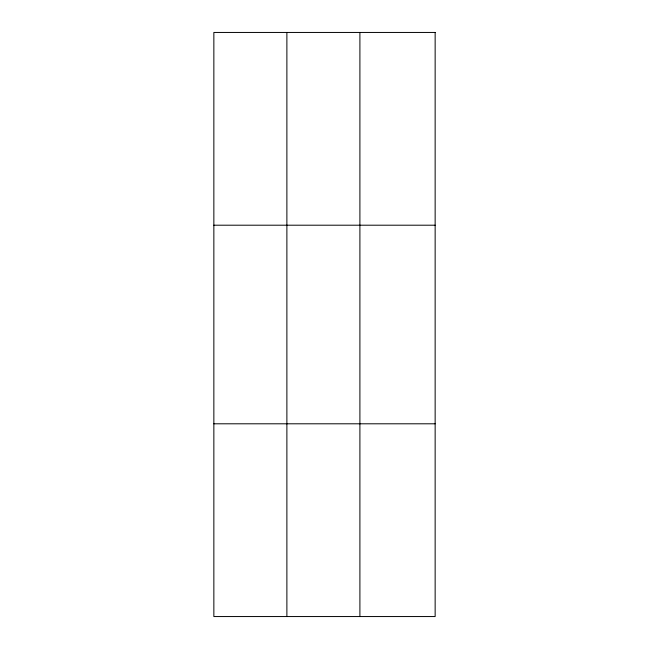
<?xml version="1.0" encoding="UTF-8"?>
<svg xmlns="http://www.w3.org/2000/svg" width="649" height="649" viewBox="0 0 649 649"><rect width="100%" height="100%" fill="white"/><g stroke="black" fill="none" stroke-linecap="round" stroke-linejoin="round"><path stroke-width="0.97" d="M286.882 32.45L286.882 616.55M359.903 32.45L359.903 616.55M213.854 225.203L435.146 225.203M213.854 423.797L435.146 423.797M435.146 32.45L435.146 616.55L213.854 616.55L213.854 32.45L435.146 32.45"/></g></svg>
